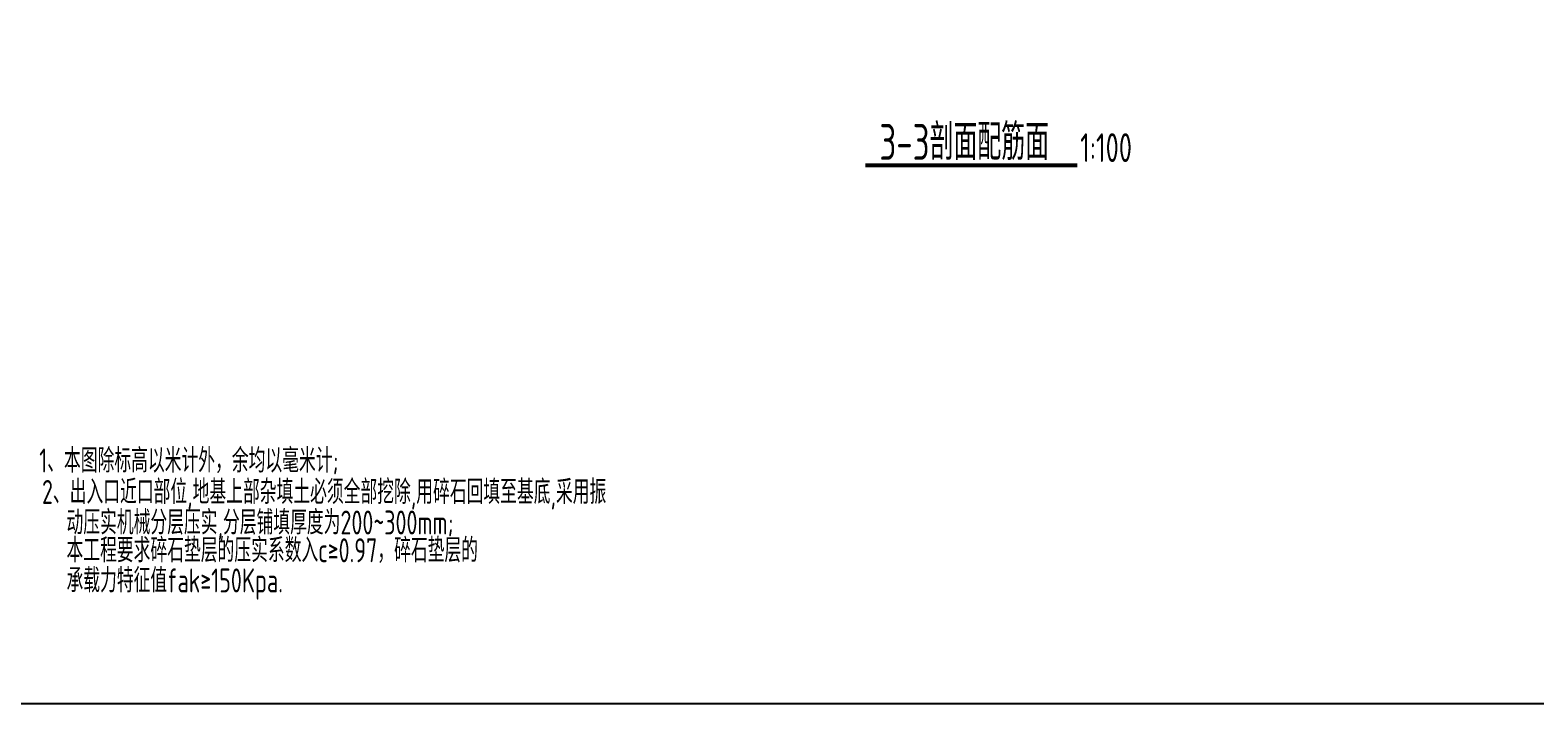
# Model space of a CAD drawing. Header units: millimetres. Extents: x -897614 to 191467, y -439928 to 101803.
# Drawn here: x -322985 to -291601, y -380330 to -366277 of the extents above; entities that cross this region are included whole.
import ezdxf

# ---------------------------------------------------------------- set-up
doc = ezdxf.new("R2010")
doc.units = ezdxf.units.MM
doc.header["$LTSCALE"] = 1000
for name, color, linetype in [('DIM_SYMB', 3, 'Continuous'), ('PUB_TEXT', 7, 'Continuous'), ('TEXT(水平)', 7, 'Continuous')]:
    doc.layers.add(name, color=color, linetype=linetype)
doc.layers.add('DY', color=1, linetype='Continuous', plot=False)
doc.styles.add('TSSD', font='tssdeng.shx', dxfattribs={"width": 0.7, "bigfont": 'tssdchn.shx'})
doc.styles.add('TSSD_Rein', font='tssdeng.shx', dxfattribs={"width": 0.75, "bigfont": 'hztxt.shx'})

msp = doc.modelspace()

# ---------------------------------------------------------------- linework, layer by layer
at = {"layer": 'DIM_SYMB', "const_width": 80, "elevation": 0}
msp.add_lwpolyline([(-305567.99137, -369097.92082), (-301144.99344, -369097.92099)], dxfattribs=at)
at = {"layer": 'DY'}
msp.add_lwpolyline([(-267400.45683, -380329.65135), (-326800.45683, -380329.65135), (-326800.45683, -338329.65135), (-267400.45683, -338329.65135)], close=True, dxfattribs=at)

# ---------------------------------------------------------------- texts
at = {"layer": 'PUB_TEXT', "style": 'TSSD', "width": 0.7}
for s, height, p in [('3-3剖面配筋面', 750, (-305271.9099, -368984.76877, 0)), ('1:100', 600, (-301084.93487, -369028.2388, 0))]:
    msp.add_text(s, height=height, rotation=359.999999146, dxfattribs=at).set_placement(p)
at = {"layer": 'TEXT(水平)', "style": 'TSSD_Rein', "width": 0.7}
for s, p in [('1、本图除标高以米计外，余均以毫米计;', (-322794.92613, -375503.76474)), ('2、出入口近口部位,地基上部杂填土必须全部挖除,用碎石回填至基底,采用振   ', (-322737.1422, -376159.31859, 0)), ('动压实机械分层压实,分层铺填厚度为200~300mm; ', (-322225.9251, -376796.52003, 0)), ('本工程要求碎石垫层的压实系数入c≥0.97，碎石垫层的  ', (-322225.9251, -377375.69326, 0)), ('承载力特征值fak≥150Kpa.', (-322225.9251, -378004.80708, 0))]:
    msp.add_text(s, height=500, dxfattribs=at).set_placement(p)

doc.saveas('drawing.dxf')
